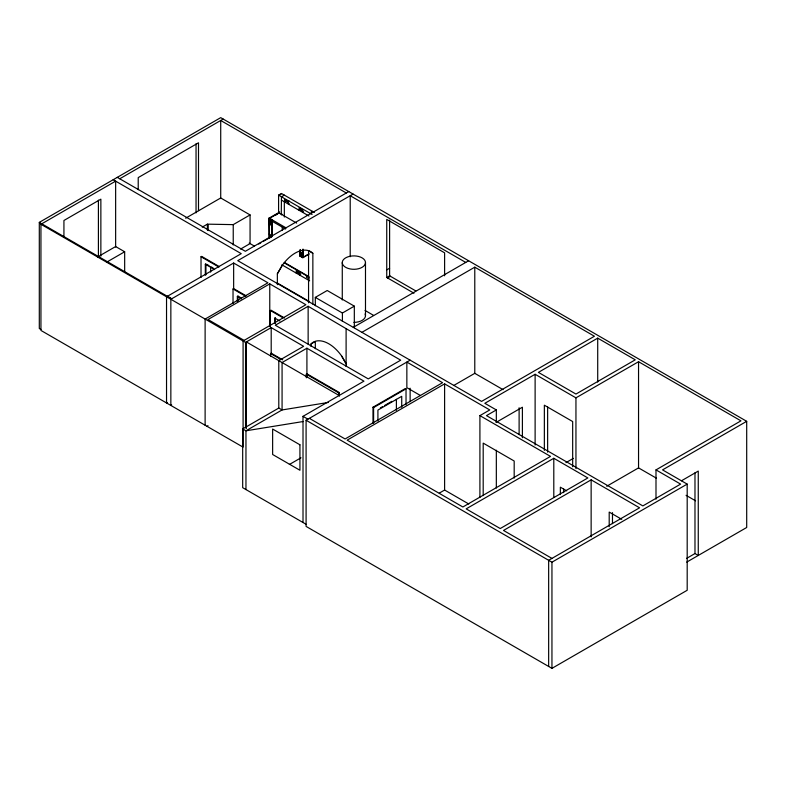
<?xml version="1.0" encoding="UTF-8"?>
<svg xmlns="http://www.w3.org/2000/svg" width="786" height="786" viewBox="0 0 786 786"><rect width="100%" height="100%" fill="white"/><g stroke="black" fill="none" stroke-linecap="round" stroke-linejoin="round"><path stroke-width="1.18" d="M277.36 284.689L277.36 273.803L282.213 265.403A31.067 17.931 -60 0 1 312.857 253.308L312.857 304.103M277.36 273.803L282.213 265.403M40.941 329.491L39.3 328.548L39.3 222.379L220.719 117.645L746.7 421.316L746.7 527.485L686.718 562.118M244.112 340.387L207.995 319.538L269.765 283.874L305.882 304.722L243.09 340.986L243.09 447.146L40.941 330.444L40.941 224.275L115.64 181.144L115.64 247.04M119.747 178.776L223.175 119.059M97.651 256.943L115.64 246.549L124.669 251.766L124.669 272.143M106.68 262.151L124.669 251.766M185.673 218.203L220.719 197.974L250.066 214.922L250.066 243.591L240.595 249.054M202.248 227.125L207.376 224.157L233.236 224.629L250.066 214.922M279.62 211.837L278.588 213.144L278.588 195.134L281.467 193.474L314.371 212.466M279.001 195.37L281.054 194.181M284.335 195.134L281.467 196.785L281.26 214.676M285.564 200.931C286.399 202.316 284.856 200.135 286.133 201.383M285.564 201.53L284.748 202.002L284.748 199.398L288.442 201.53L289.258 201.059M287.774 202.326C287.656 201.432 287.273 203.338 287.411 201.766M289.258 203.662L288.442 204.134L288.442 201.53M201.019 277.497L201.019 256.737L201.629 256.383L219.412 266.65M269.254 238.315L268.94 218.233L278.588 212.662L296.666 223.096M270.197 217.987L277.537 213.743M275.65 215.079L277.743 213.861M268.94 218.233L272.025 219.775L272.025 236.164M281.467 214.794L282.076 214.205M270.482 221.279C269.166 221.917 271.524 222.016 270.482 221.554M270.895 221.672L270.178 221.79L270.689 221.377M270.276 223.273C271.691 223.853 269.215 223.971 270.482 223.165M270.689 223.273L270.178 223.686L270.895 223.686M270.384 223.568L270.895 223.568M300.193 209.498L300.429 210.088L300.134 209.115M205.323 275.179L205.323 264.204L205.942 263.85L205.942 274.825M300.291 209.793L300.39 209.852M301.981 210.53C302.296 210.216 301.411 211.238 301.883 210.137M303.622 211.955L302.807 212.426L302.807 209.823L299.112 207.691L299.112 210.294M270.276 235.653C271.848 236.557 268.979 235.613 270.669 235.721M270.384 235.888L270.689 235.594M311.01 212.191L312.455 211.365M270.482 236.183L270.895 235.888L270.178 235.947M348.778 191.578L245.34 251.294L117.281 177.361M258.741 244.033L260.824 242.825M262.917 241.616L269.185 238.001L269.146 218.115L286.163 227.94M205.117 425.226L205.117 319.067L267.918 282.803L233.648 263.025L170.847 299.279L40.941 224.275M353.081 194.063L237.745 260.647L481.553 401.41L594.422 336.241L474.783 267.171L361.914 332.331M233.029 303.622L233.029 288.973L233.648 288.619L246.195 295.86M301.264 253.544C302.413 255.047 300.281 252.738 301.47 253.662M301.677 253.544L301.166 253.898L301.883 253.898M300.242 251.942L302.502 253.249L303.317 252.778M299.928 250.174L299.928 256.03L303.013 257.572L303.013 249.074M301.264 255.381C302.256 256.55 300.134 254.684 301.883 255.794M301.058 255.735L300.242 256.207L300.134 249.84M303.317 257.042L302.502 257.513L302.502 253.249M302.807 257.454L308.053 254.428M299.928 256.03L302.807 257.69L309.301 253.937M237.343 301.313L237.343 296.44L237.952 296.086L241.056 297.874M297.216 272.713L297.157 271.868M297.678 272.261L296.234 273.096L296.234 270.482L299.928 272.614L300.753 272.143M298.7 272.978C298.837 273.115 298.729 273.616 299.319 273.214M300.753 274.756L299.928 275.228L299.928 272.614M270.384 326.406L270.384 310.539L270.993 310.185L284.591 318.035M315.324 305.744L315.324 297.383L327.222 290.506L354.319 306.147L354.319 327.664M171.672 404.967L170.847 405.438L170.847 299.279L245.546 342.401L271.199 327.595L303.622 346.312L278.794 360.656L278.794 408.052L242.678 428.901L242.678 487.674L305.97 524.213M346.105 328.656L308.141 306.265L275.306 325.227L368.27 378.901L400.693 360.175L346.105 328.656L346.105 366.492M386.741 269.893L389.61 268.232M167.359 402.481L166.534 402.953L166.534 296.794L241.243 253.662L113.184 179.729M444.611 275.807L444.611 252.827L386.741 219.422L386.741 277.478L389.61 275.817L415.794 290.928M387.557 277.949L390.436 276.289M270.58 355.989L270.58 353.543L271.199 353.189L282.705 359.831M315.324 297.383L342.411 313.025L354.319 306.147M311.01 346.371L311.01 343.954L315.324 341.458L315.324 348.719M303.013 522.503L303.013 416.334L363.957 381.151L306.913 348.208L282.076 362.543L282.076 409.948L245.959 430.797L242.678 428.901M353.287 327.359L468.623 260.765M206.964 426.297L207.995 425.707M306.294 377.82L306.294 374.165L306.913 373.812L339.336 392.528L339.336 396.193M306.294 374.165L338.717 392.882L339.336 392.528M746.7 421.316L662.559 469.89L687.19 484.107L687.19 590.276L551.949 668.355L306.088 526.414L306.088 420.245L410.135 360.175M372.986 423.094L372.986 407.217L405.419 388.5L406.028 388.854L406.028 404.721M372.986 407.217L373.605 407.57L406.028 388.854M380.404 407.914L382.477 406.716M384.55 405.527L391.792 401.341M289.356 464.506L300.999 457.786M479.912 415.627L489.766 409.938L444.611 383.873L347.137 440.15L462.875 506.98L550.505 456.391L479.912 415.627L479.912 497.391M453.679 385.513L474.783 373.33L503.05 389.65M655.996 499.179L655.996 469.89L740.952 420.844L638.546 361.717L575.951 397.854L535.119 374.274L484.834 403.306L496.33 409.938L496.33 422.141M597.714 338.137L538.4 372.377L575.951 394.061L635.265 359.821L597.714 338.137L597.714 382.075M496.33 409.938L486.475 415.627L642.86 505.909L680.617 484.107L655.996 469.89M496.094 422.396L522.395 407.217L522.395 437.743M439.315 493.097L444.611 490.042L468.8 504.003M553.796 458.277L466.157 508.876L500.23 528.546L587.859 477.947L553.796 458.277L553.796 497.332M565.94 462.649L573.348 458.366M548.657 666.459L548.657 560.3L639.578 507.805L591.141 479.843L503.512 530.442L551.949 558.404M606.723 486.259L638.546 467.886L656.497 478.242M681.462 480.786L698.263 471.079L698.263 555.447L694.981 553.55L686.581 558.404M306.088 420.245L551.949 562.196L687.19 484.107M328.43 402.432L282.076 409.948L278.794 408.052M303.013 421.551L245.959 430.797L245.959 489.57M346.312 192.992L220.719 120.484L220.719 198.583M465.754 262.426L350.212 195.724L350.212 256.737M278.588 195.134L312.071 214.46M285.976 200.695L288.442 202.12M281.467 200.106L308.957 215.983M386.741 277.478L413.976 293.198M272.025 221.2L285.564 229.011M269.254 219.834L271.504 221.141L271.504 225.405L269.254 224.098M312.857 253.308L308.554 250.813L308.554 302.816M269.254 234.051L271.504 235.358L271.504 237.49M284.306 262.416L308.76 276.534M284.306 262.888L309.37 277.36M249.211 243.1L254.487 246.146M686.06 495.318L695.561 500.8M365.048 310.45L373.527 315.353M297.472 271.789L299.928 273.214M309.37 279.02L306.501 277.36L306.501 275.699M281.869 264.803L309.635 280.828M277.478 283.117L309.134 301.392M201.019 256.737L218.793 267.004M206.973 264.45L209.047 265.639M211.12 266.837L213.183 268.036M205.323 264.204L214.637 269.588M420.51 395.555L406.853 387.665L406.853 362.071L442.557 382.694L345.083 438.971L309.37 418.349M233.029 288.973L245.586 296.224M270.384 310.539L282.931 317.78M237.343 296.44L241.479 298.827M279.865 320.993L274.687 318.006L274.687 322.879M621.765 519.33L609.199 512.079L609.199 526.748M566.706 490.857L560.359 487.192L560.359 494.561M270.58 353.543L281.044 359.585M167.359 296.322L171.672 298.798L39.3 222.379M339.13 395.486L246.372 341.93L246.372 428.576M303.013 416.334L307.935 419.184M270.482 237.392L270.02 237.814M311.01 343.954A31.067 17.931 60 0 1 341.664 356.048L345.958 363.368M341.664 356.048L346.518 364.449M694.981 472.858L694.981 553.55M638.546 361.717L638.546 467.886M612.481 512.629L612.481 523.633M591.141 479.843L591.141 536.897M575.951 397.854L575.951 468.633M572.67 466.727L572.67 421.551L544.354 405.203L544.354 450.378M563.641 488.98L563.641 492.665M551.949 562.196L551.949 668.355M547.636 406.971L547.636 452.137M535.119 374.274L535.119 445.043M519.114 407.767L519.114 434.619M514.182 478.104L514.182 461.009L483.194 443.117L483.194 495.612M496.33 450.211L496.33 488.037M474.783 267.171L474.783 373.33M444.611 383.873L444.611 490.042M410.135 388.215L410.135 401.666M401.725 407.295L401.725 396.321L377.919 410.066L377.919 421.041M396.39 399.337L396.39 410.312M389.61 220.159L389.61 275.817M373.605 407.57L373.605 423.448M365.49 262.593A11.613 6.701 0 0 1 348.07 268.399A11.613 6.701 0 0 1 348.07 256.786A11.613 6.701 0 0 1 365.49 262.593L365.49 315.677M342.411 313.025L342.411 321.386M342.274 262.593L342.274 299.987M338.717 392.882L338.717 395.329M308.141 306.265L308.141 344.101M306.913 348.208L306.913 377.467M302.807 249.496L302.807 257.69M301.981 252.954L301.981 255.794M300.34 249.958L300.34 256.03M284.335 201.226L284.335 217.064M282.282 227.036L282.282 230.495M275.306 317.642L275.306 323.744M271.818 219.893L271.818 236.281M271.199 327.595L271.199 353.189M269.765 283.874L269.765 326.563M245.546 342.401L245.546 427.83M237.952 296.086L237.952 300.959M233.648 263.025L233.648 288.619M233.236 224.629L233.236 244.947M210.658 267.22L210.658 272.103M208.202 224.629L208.202 230.603M207.376 224.157L207.376 230.131M198.504 210.658L198.504 142.787L138.218 177.597L138.218 189.711M196.048 143.789L196.048 212.878M100.863 256.128L100.863 199.163L63.931 220.483L63.931 237.451M98.407 200.165L98.407 257.13M365.087 313.938A11.613 6.701 0 0 1 353.877 322.378M299.928 444.797L272.634 429.038L272.634 454.495L299.928 470.254L299.928 444.797"/></g></svg>
